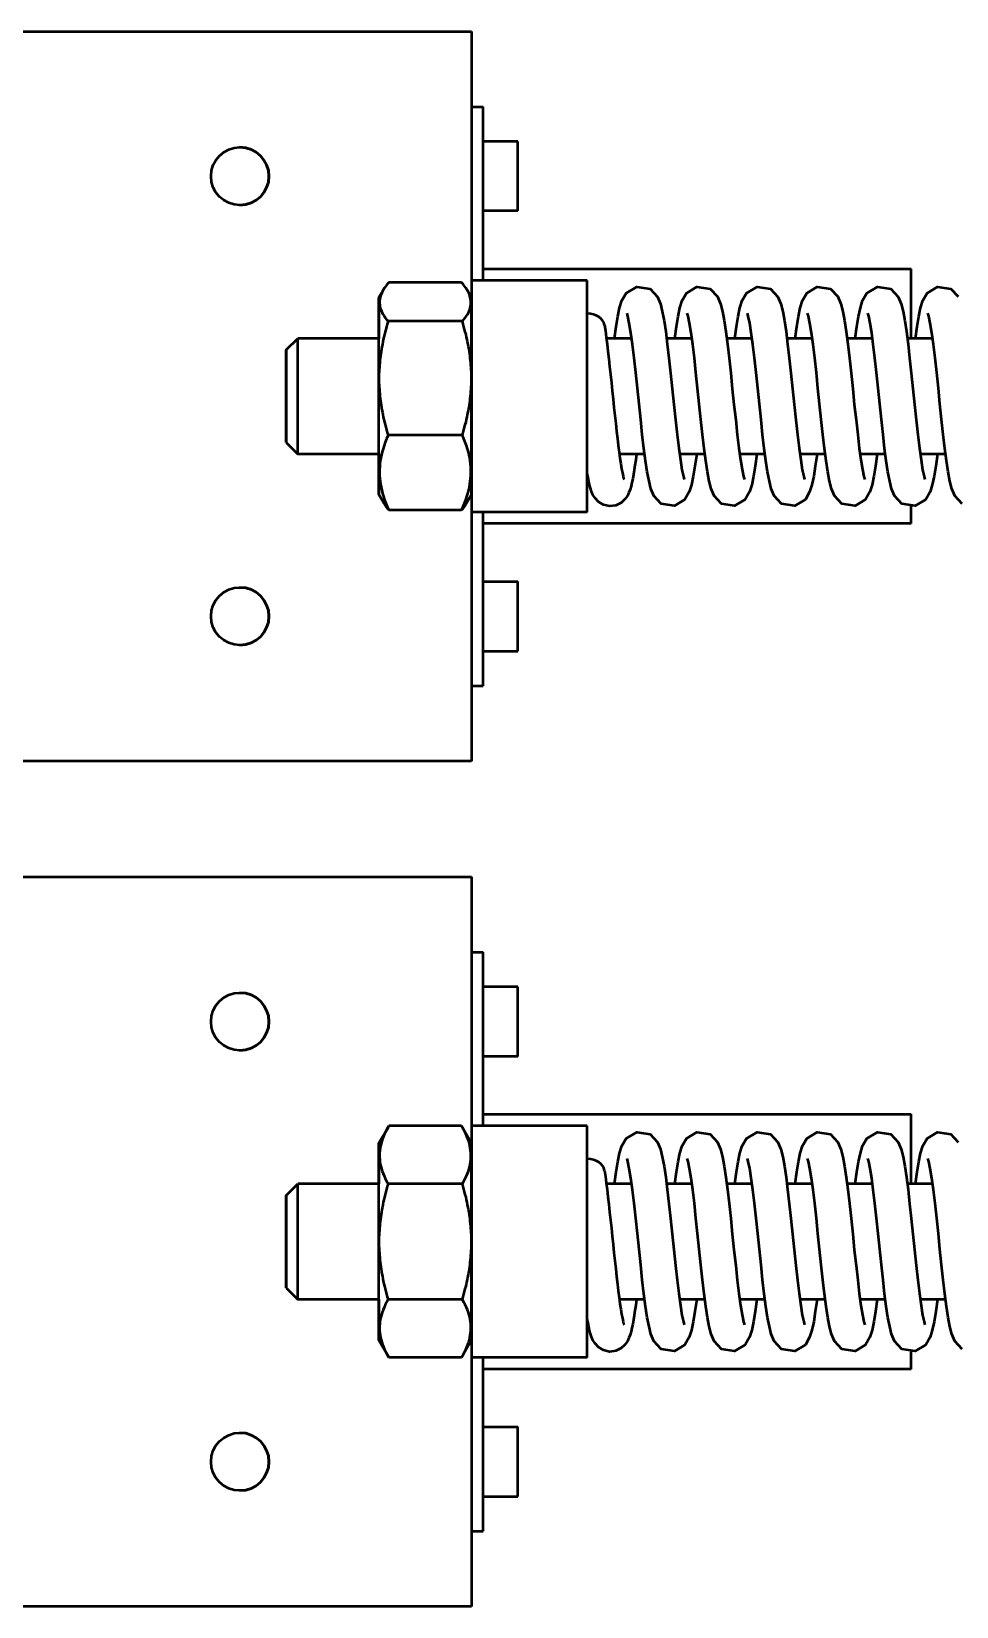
# Model space of a CAD drawing. Header units: millimetres. Extents: x 4915 to 15267, y 4787 to 10268.
# Drawn here: x 6382.2 to 6462.2, y 8723.3 to 8859.3 of the extents above; entities that cross this region are included whole.
import ezdxf

# ---------------------------------------------------------------- set-up
doc = ezdxf.new("R2010")
doc.units = ezdxf.units.MM
doc.layers.add('外形線', color=7, linetype='Continuous', lineweight=50)

msp = doc.modelspace()

# ---------------------------------------------------------------- linework, layer by layer
at = {"layer": '外形線'}
for p, q in [((6340.03, 8859.28), (6420.24, 8859.28)), ((6420.24, 8859.28), (6420.24, 8836.31)), ((6420.24, 8852.78), (6421.24, 8852.78)), ((6421.24, 8837.78), (6421.24, 8852.78)), ((6424.24, 8849.78), (6421.24, 8849.78)), ((6424.24, 8843.78), (6421.24, 8843.78)), ((6421.24, 8838.78), (6458.24, 8838.78)), ((6458.24, 8832.78), (6458.24, 8838.78)), ((6419.38, 8837.61), (6413.11, 8837.61)), ((6420.25, 8837.78), (6420.25, 8817.78)), ((6430.25, 8837.78), (6420.25, 8837.78)), ((6430.25, 8817.78), (6430.25, 8837.78)), ((6412.24, 8836.3), (6412.6, 8836.92)), ((6420.24, 8836.3), (6419.89, 8836.92)), ((6419.46, 8834.25), (6413.03, 8834.25)), ((6404.24, 8831.78), (6405.24, 8832.78)), ((6412.24, 8832.78), (6405.24, 8832.78)), ((6434.09, 8832.78), (6431.9, 8832.78)), ((6439.29, 8832.78), (6437.1, 8832.78)), ((6444.49, 8832.78), (6442.3, 8832.78)), ((6449.69, 8832.78), (6447.5, 8832.78)), ((6454.89, 8832.78), (6452.7, 8832.78)), ((6460.09, 8832.78), (6457.9, 8832.78)), ((6404.24, 8823.78), (6405.24, 8822.78)), ((6419.46, 8824.41), (6413.03, 8824.41)), ((6412.24, 8822.78), (6405.24, 8822.78)), ((6435.2, 8822.78), (6433.01, 8822.78)), ((6440.4, 8822.78), (6438.21, 8822.78)), ((6445.6, 8822.78), (6443.41, 8822.78)), ((6450.8, 8822.78), (6448.61, 8822.78)), ((6456, 8822.78), (6453.81, 8822.78)), ((6461.2, 8822.78), (6459.01, 8822.78)), ((6412.24, 8819.3), (6412.7, 8818.52)), ((6420.24, 8819.3), (6419.79, 8818.52)), ((6420.24, 8819.3), (6420.24, 8796.28)), ((6458.24, 8816.78), (6458.24, 8818.28)), ((6419.38, 8817.94), (6413.11, 8817.94)), ((6430.25, 8817.78), (6420.25, 8817.78)), ((6421.24, 8802.78), (6421.24, 8817.78)), ((6458.24, 8816.78), (6421.24, 8816.78)), ((6421.24, 8811.78), (6424.24, 8811.78)), ((6421.24, 8805.78), (6424.24, 8805.78)), ((6420.24, 8802.78), (6421.24, 8802.78)), ((6420.24, 8796.28), (6340.03, 8796.28)), ((6340.03, 8786.28), (6420.24, 8786.28)), ((6420.24, 8786.28), (6420.24, 8763.28)), ((6420.24, 8779.78), (6421.24, 8779.78)), ((6421.24, 8764.78), (6421.24, 8779.78)), ((6424.24, 8776.78), (6421.24, 8776.78)), ((6424.24, 8770.78), (6421.24, 8770.78)), ((6421.24, 8765.78), (6458.24, 8765.78)), ((6458.24, 8759.78), (6458.24, 8765.78)), ((6412.24, 8763.28), (6413.06, 8764.68)), ((6419.38, 8764.78), (6413.11, 8764.78)), ((6420.24, 8763.28), (6419.43, 8764.68)), ((6420.25, 8764.78), (6420.25, 8744.78)), ((6430.25, 8764.78), (6420.25, 8764.78)), ((6430.25, 8744.78), (6430.25, 8764.78)), ((6404.24, 8758.78), (6405.24, 8759.78)), ((6412.24, 8759.78), (6405.24, 8759.78)), ((6419.46, 8759.78), (6413.03, 8759.78)), ((6434.09, 8759.78), (6431.9, 8759.78)), ((6439.29, 8759.78), (6437.1, 8759.78)), ((6444.49, 8759.78), (6442.3, 8759.78)), ((6449.69, 8759.78), (6447.5, 8759.78)), ((6454.89, 8759.78), (6452.7, 8759.78)), ((6460.09, 8759.78), (6457.9, 8759.78)), ((6404.24, 8750.78), (6405.24, 8749.78)), ((6412.24, 8749.78), (6405.24, 8749.78)), ((6419.46, 8749.78), (6413.03, 8749.78)), ((6435.2, 8749.78), (6433.01, 8749.78)), ((6440.4, 8749.78), (6438.21, 8749.78)), ((6445.6, 8749.78), (6443.41, 8749.78)), ((6450.8, 8749.78), (6448.61, 8749.78)), ((6456, 8749.78), (6453.81, 8749.78)), ((6461.2, 8749.78), (6459.01, 8749.78)), ((6412.24, 8746.28), (6413.06, 8744.87)), ((6420.24, 8746.28), (6419.43, 8744.87)), ((6420.24, 8746.27), (6420.24, 8723.28)), ((6458.24, 8743.78), (6458.24, 8745.28)), ((6419.38, 8744.78), (6413.11, 8744.78)), ((6430.25, 8744.78), (6420.25, 8744.78)), ((6421.24, 8729.78), (6421.24, 8744.78)), ((6458.24, 8743.78), (6421.24, 8743.78)), ((6421.24, 8738.78), (6424.24, 8738.78)), ((6421.24, 8732.78), (6424.24, 8732.78)), ((6420.24, 8729.78), (6421.24, 8729.78)), ((6420.24, 8723.28), (6340.03, 8723.28))]:
    msp.add_line(p, q, dxfattribs=at).dxf.unprotected_set("ltscale", 0)
for points in [[(6413.11, 8837.61), (6412.97, 8837.45), (6412.85, 8837.3), (6412.74, 8837.15), (6412.65, 8837), (6412.56, 8836.86), (6412.49, 8836.72), (6412.43, 8836.58), (6412.38, 8836.45), (6412.34, 8836.31), (6412.32, 8836.18), (6412.3, 8836.05), (6412.29, 8835.92), (6412.29, 8835.79), (6412.31, 8835.66), (6412.33, 8835.53), (6412.36, 8835.4), (6412.4, 8835.26), (6412.46, 8835.13), (6412.52, 8834.99), (6412.6, 8834.85), (6412.69, 8834.71), (6412.79, 8834.56), (6412.9, 8834.4), (6413.03, 8834.25)], [(6419.46, 8834.25), (6419.59, 8834.4), (6419.7, 8834.56), (6419.8, 8834.71), (6419.89, 8834.85), (6419.97, 8834.99), (6420.03, 8835.13), (6420.09, 8835.26), (6420.13, 8835.4), (6420.16, 8835.53), (6420.18, 8835.66), (6420.2, 8835.79), (6420.2, 8835.92), (6420.19, 8836.05), (6420.17, 8836.18), (6420.14, 8836.31), (6420.1, 8836.45), (6420.06, 8836.58), (6420, 8836.72), (6419.92, 8836.86), (6419.84, 8837), (6419.74, 8837.15), (6419.64, 8837.3), (6419.51, 8837.45), (6419.38, 8837.61)], [(6432.6, 8832.78), (6432.75, 8833.8), (6432.89, 8834.68), (6433.04, 8835.41), (6433.24, 8836.04), (6433.61, 8836.68), (6434.52, 8837.24), (6435.67, 8837.05), (6436.3, 8836.37), (6436.56, 8835.76), (6436.73, 8835.1), (6436.88, 8834.3), (6437.02, 8833.36), (6437.16, 8832.27), (6437.3, 8831.06), (6437.44, 8829.77), (6437.58, 8828.42), (6437.72, 8827.06), (6437.87, 8825.73), (6438.01, 8824.46), (6438.15, 8823.3), (6438.29, 8822.28), (6438.42, 8821.44), (6438.55, 8820.85), (6438.62, 8820.6)], [(6437.8, 8832.78), (6437.95, 8833.8), (6438.09, 8834.68), (6438.24, 8835.41), (6438.44, 8836.04), (6438.81, 8836.68), (6439.72, 8837.24), (6440.86, 8837.05), (6441.5, 8836.38), (6441.76, 8835.77), (6441.92, 8835.11), (6442.07, 8834.31), (6442.22, 8833.36), (6442.36, 8832.27), (6442.5, 8831.07), (6442.64, 8829.77), (6442.78, 8828.43), (6442.92, 8827.07), (6443.07, 8825.73), (6443.21, 8824.46), (6443.35, 8823.3), (6443.48, 8822.28), (6443.62, 8821.45), (6443.75, 8820.85), (6443.82, 8820.6)], [(6443, 8832.78), (6443.15, 8833.8), (6443.29, 8834.68), (6443.44, 8835.41), (6443.64, 8836.04), (6444.01, 8836.68), (6444.92, 8837.24), (6446.07, 8837.05), (6446.7, 8836.37), (6446.96, 8835.76), (6447.13, 8835.1), (6447.28, 8834.3), (6447.42, 8833.36), (6447.56, 8832.27), (6447.7, 8831.06), (6447.84, 8829.77), (6447.98, 8828.42), (6448.12, 8827.06), (6448.27, 8825.73), (6448.41, 8824.46), (6448.55, 8823.3), (6448.69, 8822.28), (6448.82, 8821.44), (6448.95, 8820.85), (6449.02, 8820.6)], [(6448.2, 8832.78), (6448.35, 8833.8), (6448.49, 8834.68), (6448.64, 8835.41), (6448.84, 8836.04), (6449.21, 8836.68), (6450.12, 8837.24), (6451.26, 8837.05), (6451.9, 8836.38), (6452.16, 8835.77), (6452.32, 8835.11), (6452.47, 8834.31), (6452.62, 8833.36), (6452.76, 8832.27), (6452.9, 8831.07), (6453.04, 8829.77), (6453.18, 8828.43), (6453.32, 8827.07), (6453.47, 8825.73), (6453.61, 8824.46), (6453.75, 8823.3), (6453.88, 8822.28), (6454.02, 8821.45), (6454.15, 8820.85), (6454.22, 8820.6)], [(6453.4, 8832.78), (6453.55, 8833.8), (6453.69, 8834.68), (6453.84, 8835.41), (6454.04, 8836.04), (6454.41, 8836.68), (6455.32, 8837.24), (6456.47, 8837.05), (6457.1, 8836.37), (6457.36, 8835.76), (6457.53, 8835.1), (6457.68, 8834.3), (6457.82, 8833.36), (6457.96, 8832.27), (6458.1, 8831.06), (6458.24, 8829.77), (6458.38, 8828.42), (6458.52, 8827.06), (6458.67, 8825.73), (6458.81, 8824.46), (6458.95, 8823.3), (6459.09, 8822.28), (6459.22, 8821.44), (6459.35, 8820.85), (6459.42, 8820.6)], [(6458.6, 8832.78), (6458.75, 8833.8), (6458.89, 8834.68), (6459.04, 8835.41), (6459.24, 8836.04), (6459.61, 8836.68), (6460.52, 8837.24), (6461.66, 8837.05), (6462.3, 8836.38)], [(6439.7, 8822.78), (6439.55, 8821.75), (6439.41, 8820.87), (6439.26, 8820.14), (6439.06, 8819.52), (6438.69, 8818.87), (6437.78, 8818.31), (6436.63, 8818.5), (6436, 8819.18), (6435.74, 8819.79), (6435.58, 8820.45), (6435.43, 8821.24), (6435.28, 8822.19), (6435.14, 8823.28), (6435, 8824.48), (6434.86, 8825.78), (6434.72, 8827.12), (6434.58, 8828.48), (6434.44, 8829.82), (6434.3, 8831.09), (6434.16, 8832.25), (6434.02, 8833.27), (6433.88, 8834.1), (6433.76, 8834.7), (6433.68, 8834.95)], [(6444.9, 8822.78), (6444.75, 8821.75), (6444.61, 8820.87), (6444.46, 8820.14), (6444.26, 8819.52), (6443.89, 8818.87), (6442.98, 8818.31), (6441.83, 8818.5), (6441.2, 8819.18), (6440.94, 8819.79), (6440.78, 8820.45), (6440.63, 8821.24), (6440.48, 8822.19), (6440.34, 8823.28), (6440.2, 8824.48), (6440.06, 8825.78), (6439.92, 8827.12), (6439.78, 8828.48), (6439.64, 8829.82), (6439.5, 8831.09), (6439.36, 8832.25), (6439.22, 8833.27), (6439.08, 8834.1), (6438.96, 8834.7), (6438.88, 8834.95)], [(6450.1, 8822.78), (6449.95, 8821.75), (6449.81, 8820.87), (6449.66, 8820.14), (6449.46, 8819.52), (6449.09, 8818.87), (6448.18, 8818.31), (6447.03, 8818.5), (6446.4, 8819.18), (6446.14, 8819.79), (6445.98, 8820.45), (6445.83, 8821.24), (6445.68, 8822.19), (6445.54, 8823.28), (6445.4, 8824.48), (6445.26, 8825.78), (6445.12, 8827.12), (6444.98, 8828.48), (6444.84, 8829.82), (6444.7, 8831.09), (6444.56, 8832.25), (6444.42, 8833.27), (6444.28, 8834.1), (6444.16, 8834.7), (6444.08, 8834.95)], [(6455.3, 8822.78), (6455.15, 8821.75), (6455.01, 8820.87), (6454.86, 8820.14), (6454.66, 8819.52), (6454.29, 8818.87), (6453.38, 8818.31), (6452.23, 8818.5), (6451.6, 8819.18), (6451.34, 8819.79), (6451.18, 8820.45), (6451.03, 8821.24), (6450.88, 8822.19), (6450.74, 8823.28), (6450.6, 8824.48), (6450.46, 8825.78), (6450.32, 8827.12), (6450.18, 8828.48), (6450.04, 8829.82), (6449.9, 8831.09), (6449.76, 8832.25), (6449.62, 8833.27), (6449.48, 8834.1), (6449.36, 8834.7), (6449.28, 8834.95)], [(6460.5, 8822.78), (6460.35, 8821.75), (6460.21, 8820.87), (6460.06, 8820.14), (6459.86, 8819.52), (6459.49, 8818.87), (6458.58, 8818.31), (6457.43, 8818.5), (6456.8, 8819.18), (6456.54, 8819.79), (6456.38, 8820.45), (6456.23, 8821.24), (6456.08, 8822.19), (6455.94, 8823.28), (6455.8, 8824.48), (6455.66, 8825.78), (6455.52, 8827.12), (6455.38, 8828.48), (6455.24, 8829.82), (6455.1, 8831.09), (6454.96, 8832.25), (6454.82, 8833.27), (6454.68, 8834.1), (6454.56, 8834.7), (6454.48, 8834.95)], [(6462.63, 8818.5), (6462, 8819.18), (6461.74, 8819.79), (6461.58, 8820.45), (6461.43, 8821.24), (6461.28, 8822.19), (6461.14, 8823.28), (6461, 8824.48), (6460.86, 8825.78), (6460.72, 8827.12), (6460.58, 8828.48), (6460.44, 8829.82), (6460.3, 8831.09), (6460.16, 8832.25), (6460.02, 8833.27), (6459.88, 8834.1), (6459.76, 8834.7), (6459.68, 8834.95)], [(6413.03, 8834.25), (6412.96, 8834.01), (6412.9, 8833.78), (6412.84, 8833.55), (6412.78, 8833.33), (6412.72, 8833.11), (6412.67, 8832.89), (6412.62, 8832.68), (6412.58, 8832.47), (6412.54, 8832.26), (6412.5, 8832.05), (6412.46, 8831.85), (6412.43, 8831.65), (6412.4, 8831.45), (6412.37, 8831.25), (6412.35, 8831.05), (6412.33, 8830.86), (6412.31, 8830.66), (6412.29, 8830.47), (6412.28, 8830.28), (6412.27, 8830.09), (6412.26, 8829.9), (6412.25, 8829.71), (6412.25, 8829.52), (6412.25, 8829.33)], [(6420.25, 8829.33), (6420.24, 8829.52), (6420.24, 8829.71), (6420.23, 8829.9), (6420.22, 8830.09), (6420.21, 8830.28), (6420.2, 8830.47), (6420.18, 8830.66), (6420.16, 8830.86), (6420.14, 8831.05), (6420.12, 8831.25), (6420.09, 8831.45), (6420.06, 8831.65), (6420.03, 8831.85), (6419.99, 8832.05), (6419.95, 8832.26), (6419.91, 8832.47), (6419.87, 8832.68), (6419.82, 8832.89), (6419.77, 8833.11), (6419.71, 8833.33), (6419.65, 8833.55), (6419.59, 8833.78), (6419.53, 8834.01), (6419.46, 8834.25)], [(6431.73, 8833.93), (6431.81, 8833.42), (6431.88, 8832.87), (6431.96, 8832.28), (6432.03, 8831.66), (6432.11, 8831.02), (6432.18, 8830.34), (6432.26, 8829.65), (6432.33, 8828.95), (6432.4, 8828.24), (6432.48, 8827.53), (6432.55, 8826.82), (6432.62, 8826.12), (6432.7, 8825.43), (6432.77, 8824.76), (6432.85, 8824.12), (6432.92, 8823.52), (6432.99, 8822.95), (6433.06, 8822.42), (6433.14, 8821.94), (6433.21, 8821.52), (6433.28, 8821.16), (6433.34, 8820.87), (6433.39, 8820.68), (6433.42, 8820.6)], [(6412.25, 8829.33), (6412.25, 8829.14), (6412.25, 8828.95), (6412.26, 8828.76), (6412.27, 8828.57), (6412.28, 8828.38), (6412.29, 8828.18), (6412.31, 8827.99), (6412.33, 8827.8), (6412.35, 8827.6), (6412.37, 8827.41), (6412.4, 8827.21), (6412.43, 8827.01), (6412.46, 8826.81), (6412.5, 8826.6), (6412.54, 8826.4), (6412.58, 8826.19), (6412.62, 8825.98), (6412.67, 8825.76), (6412.72, 8825.55), (6412.78, 8825.33), (6412.84, 8825.1), (6412.9, 8824.88), (6412.96, 8824.64), (6413.03, 8824.41)], [(6419.46, 8824.41), (6419.53, 8824.64), (6419.59, 8824.88), (6419.65, 8825.1), (6419.71, 8825.33), (6419.77, 8825.55), (6419.82, 8825.76), (6419.87, 8825.98), (6419.91, 8826.19), (6419.95, 8826.4), (6419.99, 8826.6), (6420.03, 8826.81), (6420.06, 8827.01), (6420.09, 8827.21), (6420.12, 8827.41), (6420.14, 8827.6), (6420.16, 8827.8), (6420.18, 8827.99), (6420.2, 8828.18), (6420.21, 8828.38), (6420.22, 8828.57), (6420.23, 8828.76), (6420.24, 8828.95), (6420.24, 8829.14), (6420.25, 8829.33)], [(6413.03, 8824.41), (6412.9, 8824.11), (6412.79, 8823.81), (6412.69, 8823.53), (6412.6, 8823.25), (6412.52, 8822.98), (6412.46, 8822.71), (6412.4, 8822.45), (6412.36, 8822.2), (6412.33, 8821.94), (6412.31, 8821.69), (6412.29, 8821.44), (6412.29, 8821.19), (6412.3, 8820.94), (6412.32, 8820.69), (6412.35, 8820.44), (6412.38, 8820.18), (6412.43, 8819.92), (6412.49, 8819.66), (6412.56, 8819.39), (6412.65, 8819.12), (6412.74, 8818.84), (6412.85, 8818.55), (6412.97, 8818.25), (6413.11, 8817.94)], [(6419.38, 8817.94), (6419.51, 8818.25), (6419.64, 8818.55), (6419.75, 8818.84), (6419.84, 8819.12), (6419.92, 8819.39), (6420, 8819.66), (6420.06, 8819.92), (6420.11, 8820.18), (6420.14, 8820.44), (6420.17, 8820.69), (6420.19, 8820.94), (6420.2, 8821.19), (6420.2, 8821.44), (6420.18, 8821.69), (6420.16, 8821.94), (6420.13, 8822.2), (6420.09, 8822.45), (6420.03, 8822.71), (6419.97, 8822.98), (6419.89, 8823.25), (6419.8, 8823.53), (6419.7, 8823.81), (6419.59, 8824.11), (6419.46, 8824.41)], [(6434.5, 8822.78), (6434.43, 8822.29), (6434.37, 8821.84), (6434.3, 8821.41), (6434.23, 8821.02), (6434.17, 8820.66), (6434.1, 8820.33), (6434.03, 8820.03), (6433.94, 8819.74), (6433.84, 8819.47), (6433.71, 8819.19), (6433.5, 8818.88), (6433.17, 8818.57), (6432.7, 8818.34), (6432.16, 8818.28), (6431.64, 8818.4), (6431.21, 8818.66), (6430.92, 8818.98), (6430.74, 8819.28), (6430.62, 8819.55), (6430.53, 8819.83), (6430.45, 8820.12), (6430.38, 8820.42), (6430.31, 8820.76), (6430.25, 8821.13)], [(6413.11, 8817.94), (6413.09, 8817.96), (6413.07, 8817.99), (6413.05, 8818.02), (6413.03, 8818.04), (6413.01, 8818.07), (6412.99, 8818.09), (6412.97, 8818.12), (6412.95, 8818.14), (6412.93, 8818.17), (6412.91, 8818.19), (6412.9, 8818.21), (6412.88, 8818.24), (6412.86, 8818.26), (6412.84, 8818.29), (6412.83, 8818.31), (6412.81, 8818.34), (6412.8, 8818.36), (6412.78, 8818.38), (6412.77, 8818.41), (6412.75, 8818.43), (6412.74, 8818.45), (6412.72, 8818.48), (6412.71, 8818.5), (6412.7, 8818.52)], [(6419.79, 8818.52), (6419.78, 8818.5), (6419.76, 8818.48), (6419.75, 8818.45), (6419.74, 8818.43), (6419.72, 8818.41), (6419.71, 8818.38), (6419.69, 8818.36), (6419.68, 8818.33), (6419.66, 8818.31), (6419.64, 8818.29), (6419.63, 8818.26), (6419.61, 8818.24), (6419.59, 8818.21), (6419.57, 8818.19), (6419.56, 8818.16), (6419.54, 8818.14), (6419.52, 8818.12), (6419.5, 8818.09), (6419.48, 8818.07), (6419.46, 8818.04), (6419.44, 8818.01), (6419.42, 8817.99), (6419.4, 8817.96), (6419.38, 8817.94)], [(6413.11, 8764.78), (6412.97, 8764.54), (6412.85, 8764.31), (6412.74, 8764.08), (6412.65, 8763.86), (6412.56, 8763.65), (6412.49, 8763.45), (6412.43, 8763.24), (6412.38, 8763.04), (6412.35, 8762.85), (6412.32, 8762.65), (6412.3, 8762.46), (6412.29, 8762.26), (6412.29, 8762.07), (6412.31, 8761.88), (6412.33, 8761.68), (6412.36, 8761.48), (6412.4, 8761.29), (6412.46, 8761.09), (6412.52, 8760.88), (6412.6, 8760.67), (6412.69, 8760.46), (6412.79, 8760.24), (6412.9, 8760.01), (6413.03, 8759.78)], [(6419.46, 8759.78), (6419.59, 8760.01), (6419.7, 8760.24), (6419.8, 8760.46), (6419.89, 8760.67), (6419.97, 8760.88), (6420.03, 8761.09), (6420.09, 8761.29), (6420.13, 8761.48), (6420.16, 8761.68), (6420.18, 8761.88), (6420.2, 8762.07), (6420.2, 8762.26), (6420.19, 8762.46), (6420.17, 8762.65), (6420.14, 8762.85), (6420.1, 8763.04), (6420.06, 8763.24), (6420, 8763.45), (6419.92, 8763.65), (6419.84, 8763.86), (6419.75, 8764.08), (6419.64, 8764.31), (6419.51, 8764.54), (6419.38, 8764.78)], [(6432.6, 8759.78), (6432.75, 8760.8), (6432.89, 8761.68), (6433.04, 8762.41), (6433.24, 8763.04), (6433.61, 8763.68), (6434.52, 8764.24), (6435.67, 8764.05), (6436.3, 8763.37), (6436.56, 8762.76), (6436.73, 8762.1), (6436.88, 8761.3), (6437.02, 8760.36), (6437.16, 8759.27), (6437.3, 8758.06), (6437.44, 8756.77), (6437.58, 8755.42), (6437.72, 8754.06), (6437.87, 8752.73), (6438.01, 8751.46), (6438.15, 8750.3), (6438.29, 8749.28), (6438.42, 8748.44), (6438.55, 8747.85), (6438.62, 8747.6)], [(6437.8, 8759.78), (6437.95, 8760.8), (6438.09, 8761.68), (6438.24, 8762.41), (6438.44, 8763.04), (6438.81, 8763.68), (6439.72, 8764.24), (6440.86, 8764.05), (6441.5, 8763.38), (6441.76, 8762.77), (6441.92, 8762.11), (6442.07, 8761.31), (6442.22, 8760.36), (6442.36, 8759.27), (6442.5, 8758.07), (6442.64, 8756.77), (6442.78, 8755.43), (6442.92, 8754.07), (6443.07, 8752.73), (6443.21, 8751.46), (6443.35, 8750.3), (6443.48, 8749.28), (6443.62, 8748.45), (6443.75, 8747.85), (6443.82, 8747.6)], [(6443, 8759.78), (6443.15, 8760.8), (6443.29, 8761.68), (6443.44, 8762.41), (6443.64, 8763.04), (6444.01, 8763.68), (6444.92, 8764.24), (6446.07, 8764.05), (6446.7, 8763.37), (6446.96, 8762.76), (6447.13, 8762.1), (6447.28, 8761.3), (6447.42, 8760.36), (6447.56, 8759.27), (6447.7, 8758.06), (6447.84, 8756.77), (6447.98, 8755.42), (6448.12, 8754.06), (6448.27, 8752.73), (6448.41, 8751.46), (6448.55, 8750.3), (6448.69, 8749.28), (6448.82, 8748.44), (6448.95, 8747.85), (6449.02, 8747.6)], [(6448.2, 8759.78), (6448.35, 8760.8), (6448.49, 8761.68), (6448.64, 8762.41), (6448.84, 8763.04), (6449.21, 8763.68), (6450.12, 8764.24), (6451.26, 8764.05), (6451.9, 8763.38), (6452.16, 8762.77), (6452.32, 8762.11), (6452.47, 8761.31), (6452.62, 8760.36), (6452.76, 8759.27), (6452.9, 8758.07), (6453.04, 8756.77), (6453.18, 8755.43), (6453.32, 8754.07), (6453.47, 8752.73), (6453.61, 8751.46), (6453.75, 8750.3), (6453.88, 8749.28), (6454.02, 8748.45), (6454.15, 8747.85), (6454.22, 8747.6)], [(6453.4, 8759.78), (6453.55, 8760.8), (6453.69, 8761.68), (6453.84, 8762.41), (6454.04, 8763.04), (6454.41, 8763.68), (6455.32, 8764.24), (6456.47, 8764.05), (6457.1, 8763.37), (6457.36, 8762.76), (6457.53, 8762.1), (6457.68, 8761.3), (6457.82, 8760.36), (6457.96, 8759.27), (6458.1, 8758.06), (6458.24, 8756.77), (6458.38, 8755.42), (6458.52, 8754.06), (6458.67, 8752.73), (6458.81, 8751.46), (6458.95, 8750.3), (6459.09, 8749.28), (6459.22, 8748.44), (6459.35, 8747.85), (6459.42, 8747.6)], [(6458.6, 8759.78), (6458.75, 8760.8), (6458.89, 8761.68), (6459.04, 8762.41), (6459.24, 8763.04), (6459.61, 8763.68), (6460.52, 8764.24), (6461.66, 8764.05), (6462.3, 8763.38)], [(6439.7, 8749.78), (6439.55, 8748.75), (6439.41, 8747.87), (6439.26, 8747.14), (6439.06, 8746.52), (6438.69, 8745.87), (6437.78, 8745.31), (6436.63, 8745.5), (6436, 8746.18), (6435.74, 8746.79), (6435.58, 8747.45), (6435.43, 8748.24), (6435.28, 8749.19), (6435.14, 8750.28), (6435, 8751.48), (6434.86, 8752.78), (6434.72, 8754.12), (6434.58, 8755.48), (6434.44, 8756.82), (6434.3, 8758.09), (6434.16, 8759.25), (6434.02, 8760.27), (6433.88, 8761.1), (6433.76, 8761.7), (6433.68, 8761.95)], [(6444.9, 8749.78), (6444.75, 8748.75), (6444.61, 8747.87), (6444.46, 8747.14), (6444.26, 8746.52), (6443.89, 8745.87), (6442.98, 8745.31), (6441.83, 8745.5), (6441.2, 8746.18), (6440.94, 8746.79), (6440.78, 8747.45), (6440.63, 8748.24), (6440.48, 8749.19), (6440.34, 8750.28), (6440.2, 8751.48), (6440.06, 8752.78), (6439.92, 8754.12), (6439.78, 8755.48), (6439.64, 8756.82), (6439.5, 8758.09), (6439.36, 8759.25), (6439.22, 8760.27), (6439.08, 8761.1), (6438.96, 8761.7), (6438.88, 8761.95)], [(6450.1, 8749.78), (6449.95, 8748.75), (6449.81, 8747.87), (6449.66, 8747.14), (6449.46, 8746.52), (6449.09, 8745.87), (6448.18, 8745.31), (6447.03, 8745.5), (6446.4, 8746.18), (6446.14, 8746.79), (6445.98, 8747.45), (6445.83, 8748.24), (6445.68, 8749.19), (6445.54, 8750.28), (6445.4, 8751.48), (6445.26, 8752.78), (6445.12, 8754.12), (6444.98, 8755.48), (6444.84, 8756.82), (6444.7, 8758.09), (6444.56, 8759.25), (6444.42, 8760.27), (6444.28, 8761.1), (6444.16, 8761.7), (6444.08, 8761.95)], [(6455.3, 8749.78), (6455.15, 8748.75), (6455.01, 8747.87), (6454.86, 8747.14), (6454.66, 8746.52), (6454.29, 8745.87), (6453.38, 8745.31), (6452.23, 8745.5), (6451.6, 8746.18), (6451.34, 8746.79), (6451.18, 8747.45), (6451.03, 8748.24), (6450.88, 8749.19), (6450.74, 8750.28), (6450.6, 8751.48), (6450.46, 8752.78), (6450.32, 8754.12), (6450.18, 8755.48), (6450.04, 8756.82), (6449.9, 8758.09), (6449.76, 8759.25), (6449.62, 8760.27), (6449.48, 8761.1), (6449.36, 8761.7), (6449.28, 8761.95)], [(6460.5, 8749.78), (6460.35, 8748.75), (6460.21, 8747.87), (6460.06, 8747.14), (6459.86, 8746.52), (6459.49, 8745.87), (6458.58, 8745.31), (6457.43, 8745.5), (6456.8, 8746.18), (6456.54, 8746.79), (6456.38, 8747.45), (6456.23, 8748.24), (6456.08, 8749.19), (6455.94, 8750.28), (6455.8, 8751.48), (6455.66, 8752.78), (6455.52, 8754.12), (6455.38, 8755.48), (6455.24, 8756.82), (6455.1, 8758.09), (6454.96, 8759.25), (6454.82, 8760.27), (6454.68, 8761.1), (6454.56, 8761.7), (6454.48, 8761.95)], [(6462.63, 8745.5), (6462, 8746.18), (6461.74, 8746.79), (6461.58, 8747.45), (6461.43, 8748.24), (6461.28, 8749.19), (6461.14, 8750.28), (6461, 8751.48), (6460.86, 8752.78), (6460.72, 8754.12), (6460.58, 8755.48), (6460.44, 8756.82), (6460.3, 8758.09), (6460.16, 8759.25), (6460.02, 8760.27), (6459.88, 8761.1), (6459.76, 8761.7), (6459.68, 8761.95)], [(6413.03, 8759.78), (6412.96, 8759.54), (6412.9, 8759.3), (6412.84, 8759.07), (6412.78, 8758.84), (6412.72, 8758.62), (6412.67, 8758.4), (6412.62, 8758.18), (6412.58, 8757.97), (6412.54, 8757.76), (6412.5, 8757.55), (6412.46, 8757.34), (6412.43, 8757.13), (6412.4, 8756.93), (6412.37, 8756.73), (6412.35, 8756.53), (6412.33, 8756.33), (6412.31, 8756.13), (6412.29, 8755.94), (6412.28, 8755.74), (6412.27, 8755.55), (6412.26, 8755.36), (6412.25, 8755.16), (6412.25, 8754.97), (6412.25, 8754.78)], [(6420.25, 8754.78), (6420.24, 8754.97), (6420.24, 8755.16), (6420.23, 8755.36), (6420.22, 8755.55), (6420.21, 8755.74), (6420.2, 8755.94), (6420.18, 8756.13), (6420.16, 8756.33), (6420.14, 8756.53), (6420.12, 8756.73), (6420.09, 8756.93), (6420.06, 8757.13), (6420.03, 8757.34), (6419.99, 8757.55), (6419.95, 8757.76), (6419.91, 8757.97), (6419.87, 8758.18), (6419.82, 8758.4), (6419.77, 8758.62), (6419.71, 8758.84), (6419.65, 8759.07), (6419.59, 8759.3), (6419.53, 8759.54), (6419.46, 8759.78)], [(6431.73, 8760.93), (6431.81, 8760.42), (6431.88, 8759.87), (6431.96, 8759.28), (6432.03, 8758.66), (6432.11, 8758.02), (6432.18, 8757.34), (6432.26, 8756.65), (6432.33, 8755.95), (6432.4, 8755.24), (6432.48, 8754.53), (6432.55, 8753.82), (6432.62, 8753.12), (6432.7, 8752.43), (6432.77, 8751.76), (6432.85, 8751.12), (6432.92, 8750.52), (6432.99, 8749.95), (6433.06, 8749.42), (6433.14, 8748.94), (6433.21, 8748.52), (6433.28, 8748.16), (6433.34, 8747.87), (6433.39, 8747.68), (6433.42, 8747.6)], [(6412.25, 8754.78), (6412.25, 8754.58), (6412.25, 8754.39), (6412.26, 8754.2), (6412.27, 8754), (6412.28, 8753.81), (6412.29, 8753.61), (6412.31, 8753.42), (6412.33, 8753.22), (6412.35, 8753.02), (6412.37, 8752.82), (6412.4, 8752.62), (6412.43, 8752.42), (6412.46, 8752.21), (6412.5, 8752.01), (6412.54, 8751.8), (6412.58, 8751.58), (6412.62, 8751.37), (6412.67, 8751.15), (6412.72, 8750.93), (6412.78, 8750.71), (6412.84, 8750.48), (6412.9, 8750.25), (6412.96, 8750.02), (6413.03, 8749.78)], [(6419.46, 8749.78), (6419.53, 8750.02), (6419.59, 8750.25), (6419.65, 8750.48), (6419.71, 8750.71), (6419.77, 8750.93), (6419.82, 8751.15), (6419.87, 8751.37), (6419.91, 8751.58), (6419.95, 8751.8), (6419.99, 8752.01), (6420.03, 8752.21), (6420.06, 8752.42), (6420.09, 8752.62), (6420.12, 8752.82), (6420.14, 8753.02), (6420.16, 8753.22), (6420.18, 8753.42), (6420.2, 8753.61), (6420.21, 8753.81), (6420.22, 8754), (6420.23, 8754.2), (6420.24, 8754.39), (6420.24, 8754.58), (6420.25, 8754.78)], [(6413.03, 8749.78), (6412.9, 8749.54), (6412.79, 8749.32), (6412.69, 8749.1), (6412.6, 8748.88), (6412.52, 8748.67), (6412.46, 8748.47), (6412.4, 8748.27), (6412.36, 8748.07), (6412.33, 8747.87), (6412.31, 8747.68), (6412.29, 8747.48), (6412.29, 8747.29), (6412.3, 8747.1), (6412.32, 8746.9), (6412.35, 8746.71), (6412.38, 8746.51), (6412.43, 8746.31), (6412.49, 8746.11), (6412.56, 8745.9), (6412.65, 8745.69), (6412.74, 8745.47), (6412.85, 8745.25), (6412.97, 8745.02), (6413.11, 8744.78)], [(6419.38, 8744.78), (6419.51, 8745.02), (6419.64, 8745.25), (6419.75, 8745.47), (6419.84, 8745.69), (6419.92, 8745.9), (6420, 8746.11), (6420.06, 8746.31), (6420.1, 8746.51), (6420.14, 8746.71), (6420.17, 8746.9), (6420.19, 8747.1), (6420.2, 8747.29), (6420.2, 8747.48), (6420.18, 8747.68), (6420.16, 8747.87), (6420.13, 8748.07), (6420.09, 8748.27), (6420.03, 8748.47), (6419.97, 8748.67), (6419.89, 8748.88), (6419.8, 8749.1), (6419.7, 8749.32), (6419.59, 8749.54), (6419.46, 8749.78)], [(6434.5, 8749.78), (6434.43, 8749.29), (6434.37, 8748.84), (6434.3, 8748.41), (6434.23, 8748.02), (6434.17, 8747.66), (6434.1, 8747.33), (6434.03, 8747.03), (6433.94, 8746.74), (6433.84, 8746.47), (6433.71, 8746.19), (6433.5, 8745.88), (6433.17, 8745.57), (6432.7, 8745.34), (6432.16, 8745.28), (6431.64, 8745.4), (6431.21, 8745.66), (6430.92, 8745.98), (6430.74, 8746.28), (6430.62, 8746.55), (6430.53, 8746.83), (6430.45, 8747.12), (6430.38, 8747.42), (6430.31, 8747.76), (6430.25, 8748.13)]]:
    msp.add_lwpolyline(points, dxfattribs=at).dxf.unprotected_set("ltscale", 0)
for centre in [(6400.24, 8846.78), (6400.24, 8808.78), (6400.24, 8773.78), (6400.24, 8735.78)]:
    msp.add_circle(centre, 2.5, dxfattribs=at).dxf.unprotected_set("ltscale", 0)
for centre, start, end in [((6400.24, 8846.78), 0, 89.9842), ((6400.24, 8846.78), 270.0158, 0), ((6400.24, 8808.78), 0, 89.9842), ((6400.24, 8808.78), 270.0158, 0), ((6400.24, 8773.78), 0, 89.9842), ((6400.24, 8773.78), 270.0158, 0), ((6400.24, 8735.78), 0, 89.9842), ((6400.24, 8735.78), 270.0158, 0)]:
    msp.add_arc(centre, 2.5, start, end, dxfattribs=at).dxf.unprotected_set("ltscale", 0)
for centre, major_axis, ratio, start_param, end_param in [((6424.24, 8846.78), (0, 3), 0.000138, 3.141596, 6.283189), ((6412.24, 8827.8), (0, 8.5), 0.000138, 4.892558, 7.229278), ((6420.24, 8827.8), (0, 8.5), 0.000138, 4.892558, 6.282946), ((6430.24, 8833.8), (1.5, 0), 0.753227, 0.115438, 1.570242), ((6405.24, 8827.78), (0, 5), 0.000138, 5.490522, 6.283323), ((6412.24, 8827.78), (0, 5), 0.000138, 3.141615, 6.283207), ((6404.24, 8827.78), (0, -4), 0.000138, 0.000005, 6.283185), ((6405.24, 8827.78), (0, -5), 0.000138, 6.283047, 8.632114), ((6412.24, 8827.8), (0, -8.5), 0.000138, 5.345448, 8.034151), ((6420.24, 8827.8), (0, -8.5), 0.000138, 0.000239, 1.750965), ((6424.24, 8808.78), (0, -3), 0.000138, 6.283161, 9.424754), ((6424.24, 8773.78), (0, 3), 0.000138, 3.141616, 6.283209), ((6412.24, 8754.78), (0, 8.5), 0.000138, 4.712389, 7.225106), ((6420.24, 8754.78), (0, 8.5), 0.000138, 4.712389, 6.282946), ((6430.24, 8760.8), (1.5, 0), 0.753227, 0.115438, 1.570242), ((6405.24, 8754.78), (0, -5), 0.000138, 6.283047, 9.424916), ((6412.24, 8754.78), (0, 5), 0.000138, 3.141582, 6.283175), ((6404.24, 8754.78), (0, -4), 0.000138, 0, 6.283185), ((6412.24, 8754.78), (0, -8.5), 0.000138, 5.341264, 7.853982), ((6420.24, 8754.78), (0, -8.5), 0.000138, 0.000239, 1.570796), ((6424.24, 8735.78), (0, -3), 0.000138, 6.283161, 9.424754)]:
    msp.add_ellipse(centre, major_axis=major_axis, ratio=ratio, start_param=start_param, end_param=end_param, dxfattribs=at).dxf.unprotected_set("ltscale", 0)

doc.saveas('drawing.dxf')
